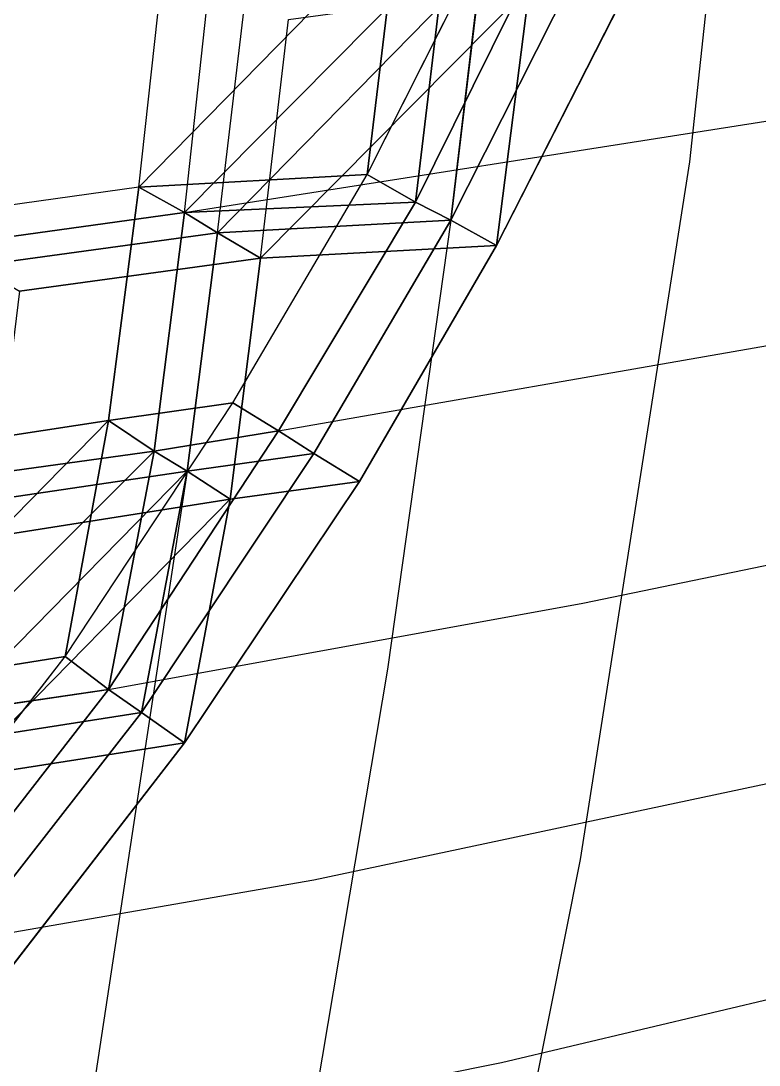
# Model space of a CAD drawing. Extents: x -24.1 to 24.1, y -24.4 to 24.4.
# Drawn here: x 14.755 to 17.665, y -12.32 to -8.205 of the extents above; entities that cross this region are included whole.
import ezdxf

# ---------------------------------------------------------------- set-up
doc = ezdxf.new("R2010")
doc.units = 0
doc.header["$MEASUREMENT"] = 0
for name, color, linetype in [('Bases - borderline', 7, 'CONTINUOUS'), ('Bases - borderline bottom', 7, 'CONTINUOUS'), ('Bases - borderline side1', 7, 'CONTINUOUS'), ('Bases - borderline side2', 7, 'CONTINUOUS'), ('Bases - borderline side3', 7, 'CONTINUOUS'), ('Bases - borderline side4', 7, 'CONTINUOUS'), ('Bases - borderline top', 7, 'CONTINUOUS'), ('Bases bottom', 7, 'CONTINUOUS'), ('Bases side1', 7, 'CONTINUOUS'), ('Bases side2', 7, 'CONTINUOUS'), ('Bases side3', 7, 'CONTINUOUS'), ('Bases top', 7, 'CONTINUOUS'), ('FEA1', 7, 'CONTINUOUS'), ('LowerTendons', 7, 'CONTINUOUS'), ('LowerTendons Crown', 7, 'CONTINUOUS'), ('TendonPoints1', 7, 'CONTINUOUS'), ('UpperTendons', 7, 'CONTINUOUS'), ('UpperTendons Crown', 7, 'CONTINUOUS')]:
    doc.layers.add(name, color=color, linetype=linetype)

msp = doc.modelspace()

# ---------------------------------------------------------------- linework, layer by layer
at = {"layer": 'Bases - borderline'}
for points in [[(16.12, -8.81, 58.9), (16.65, -7.76, 58.9), (16.24, -7.82, 59.11)], [(15.32, -7.95, 59.57), (16.24, -7.82, 59.11), (15.22, -8.86, 59.37)], [(16.12, -8.81, 58.9), (16.24, -7.82, 59.11), (15.22, -8.86, 59.37)], [(16.31, -8.92, 59.24), (16.84, -7.85, 59.24), (16.43, -7.92, 59.45)], [(16.31, -8.92, 59.24), (16.84, -7.85, 59.24), (16.43, -7.92, 59.45)], [(15.5, -8.04, 59.92), (16.43, -7.92, 59.45), (15.4, -8.96, 59.71)], [(15.5, -8.04, 59.92), (16.43, -7.92, 59.45), (15.4, -8.96, 59.71)], [(16.31, -8.92, 59.24), (16.43, -7.92, 59.45), (15.4, -8.96, 59.71)], [(16.31, -8.92, 59.24), (16.43, -7.92, 59.45), (15.4, -8.96, 59.71)], [(16.45, -8.99, 59.49), (16.99, -7.92, 59.5), (16.57, -7.98, 59.71)], [(16.45, -8.99, 59.49), (16.99, -7.92, 59.5), (16.57, -7.98, 59.71)], [(15.64, -8.11, 60.18), (16.57, -7.98, 59.71), (15.53, -9.04, 59.97)], [(15.64, -8.11, 60.18), (16.57, -7.98, 59.71), (15.53, -9.04, 59.97)], [(16.45, -8.99, 59.49), (16.57, -7.98, 59.71), (15.53, -9.04, 59.97)], [(16.45, -8.99, 59.49), (16.57, -7.98, 59.71), (15.53, -9.04, 59.97)], [(16.63, -9.09, 59.83), (17.18, -8.01, 59.83), (16.76, -8.07, 60.05)], [(15.81, -8.2, 60.52), (16.76, -8.07, 60.05), (15.7, -9.14, 60.31)], [(16.63, -9.09, 59.83), (16.76, -8.07, 60.05), (15.7, -9.14, 60.31)], [(14.93, -10.71, 58.9), (15.59, -9.71, 58.9), (15.1, -9.78, 59.14)], [(15.1, -9.78, 59.14), (14.18, -9.92, 59.55), (14.05, -10.85, 59.28)], [(14.05, -10.85, 59.28), (14.93, -10.71, 58.9), (15.1, -9.78, 59.14)], [(15.1, -10.84, 59.24), (15.77, -9.82, 59.24), (15.28, -9.9, 59.48)], [(15.1, -10.84, 59.24), (15.77, -9.82, 59.24), (15.28, -9.9, 59.48)], [(15.28, -9.9, 59.48), (14.34, -10.03, 59.89), (14.21, -10.97, 59.63)], [(15.28, -9.9, 59.48), (14.34, -10.03, 59.89), (14.21, -10.97, 59.63)], [(14.21, -10.97, 59.63), (15.1, -10.84, 59.24), (15.28, -9.9, 59.48)], [(14.21, -10.97, 59.63), (15.1, -10.84, 59.24), (15.28, -9.9, 59.48)], [(15.23, -10.93, 59.49), (15.91, -9.91, 59.5), (15.41, -9.98, 59.73)], [(15.23, -10.93, 59.49), (15.91, -9.91, 59.5), (15.41, -9.98, 59.73)], [(15.41, -9.98, 59.73), (14.46, -10.12, 60.15), (14.34, -11.07, 59.88)], [(15.41, -9.98, 59.73), (14.46, -10.12, 60.15), (14.34, -11.07, 59.88)], [(14.34, -11.07, 59.88), (15.23, -10.93, 59.49), (15.41, -9.98, 59.73)], [(14.34, -11.07, 59.88), (15.23, -10.93, 59.49), (15.41, -9.98, 59.73)], [(15.4, -11.05, 59.83), (16.09, -10.02, 59.83), (15.58, -10.09, 60.07)], [(15.58, -10.09, 60.07), (14.63, -10.24, 60.5), (14.5, -11.19, 60.23)], [(14.5, -11.19, 60.23), (15.4, -11.05, 59.83), (15.58, -10.09, 60.07)]]:
    msp.add_3dface(points, dxfattribs=at)
at = {"layer": 'Bases - borderline bottom'}
for points in [[(15.59, -9.71, 58.9), (16.12, -8.81, 58.9), (15.22, -8.86, 59.37), (15.1, -9.78, 59.14)], [(15.77, -9.82, 59.24), (16.31, -8.92, 59.24), (15.4, -8.96, 59.71), (15.28, -9.9, 59.48)], [(15.91, -9.91, 59.5), (16.45, -8.99, 59.49), (15.53, -9.04, 59.97), (15.41, -9.98, 59.73)], [(14.13, -11.74, 58.9), (14.93, -10.71, 58.9), (14.05, -10.85, 59.28), (13.75, -11.53, 59.17)], [(14.3, -11.87, 59.24), (15.1, -10.84, 59.24), (14.21, -10.97, 59.63), (13.91, -11.66, 59.51)], [(14.42, -11.97, 59.49), (15.23, -10.93, 59.49), (14.34, -11.07, 59.88), (14.03, -11.76, 59.77)]]:
    msp.add_3dface(points, dxfattribs=at)
at = {"layer": 'Bases - borderline side1'}
for points in [[(15.59, -9.71, 58.9), (16.12, -8.81, 58.9), (16.31, -8.92, 59.24), (15.77, -9.82, 59.24)], [(15.77, -9.82, 59.24), (16.31, -8.92, 59.24), (16.45, -8.99, 59.49), (15.91, -9.91, 59.5)], [(15.91, -9.91, 59.5), (16.45, -8.99, 59.49), (16.63, -9.09, 59.83), (16.09, -10.02, 59.83)], [(14.13, -11.74, 58.9), (14.93, -10.71, 58.9), (15.1, -10.84, 59.24), (14.3, -11.87, 59.24)], [(14.3, -11.87, 59.24), (15.1, -10.84, 59.24), (15.23, -10.93, 59.49), (14.42, -11.97, 59.49)], [(14.42, -11.97, 59.49), (15.23, -10.93, 59.49), (15.4, -11.05, 59.83), (14.58, -12.11, 59.83)]]:
    msp.add_3dface(points, dxfattribs=at)
at = {"layer": 'Bases - borderline side2'}
for points in [[(16.12, -8.81, 58.9), (15.22, -8.86, 59.37), (15.4, -8.96, 59.71), (16.31, -8.92, 59.24)], [(16.31, -8.92, 59.24), (15.4, -8.96, 59.71), (15.53, -9.04, 59.97), (16.45, -8.99, 59.49)], [(16.45, -8.99, 59.49), (15.53, -9.04, 59.97), (15.7, -9.14, 60.31), (16.63, -9.09, 59.83)], [(14.93, -10.71, 58.9), (14.05, -10.85, 59.28), (14.21, -10.97, 59.63), (15.1, -10.84, 59.24)], [(15.1, -10.84, 59.24), (14.21, -10.97, 59.63), (14.34, -11.07, 59.88), (15.23, -10.93, 59.49)], [(15.23, -10.93, 59.49), (14.34, -11.07, 59.88), (14.5, -11.19, 60.23), (15.4, -11.05, 59.83)]]:
    msp.add_3dface(points, dxfattribs=at)
at = {"layer": 'Bases - borderline side3'}
for points in [[(15.22, -8.86, 59.37), (15.1, -9.78, 59.14), (15.28, -9.9, 59.48), (15.4, -8.96, 59.71)], [(15.4, -8.96, 59.71), (15.28, -9.9, 59.48), (15.41, -9.98, 59.73), (15.53, -9.04, 59.97)], [(15.53, -9.04, 59.97), (15.41, -9.98, 59.73), (15.58, -10.09, 60.07), (15.7, -9.14, 60.31)]]:
    msp.add_3dface(points, dxfattribs=at)
at = {"layer": 'Bases - borderline side4'}
for points in [[(15.1, -9.78, 59.14), (15.59, -9.71, 58.9), (15.77, -9.82, 59.24), (15.28, -9.9, 59.48)], [(15.28, -9.9, 59.48), (15.77, -9.82, 59.24), (15.91, -9.91, 59.5), (15.41, -9.98, 59.73)], [(15.41, -9.98, 59.73), (15.91, -9.91, 59.5), (16.09, -10.02, 59.83), (15.58, -10.09, 60.07)]]:
    msp.add_3dface(points, dxfattribs=at)
at = {"layer": 'Bases - borderline top'}
for points in [[(15.77, -9.82, 59.24), (16.31, -8.92, 59.24), (15.4, -8.96, 59.71), (15.28, -9.9, 59.48)], [(15.91, -9.91, 59.5), (16.45, -8.99, 59.49), (15.53, -9.04, 59.97), (15.41, -9.98, 59.73)], [(16.09, -10.02, 59.83), (16.63, -9.09, 59.83), (15.7, -9.14, 60.31), (15.58, -10.09, 60.07)], [(14.3, -11.87, 59.24), (15.1, -10.84, 59.24), (14.21, -10.97, 59.63), (13.91, -11.66, 59.51)], [(14.42, -11.97, 59.49), (15.23, -10.93, 59.49), (14.34, -11.07, 59.88), (14.03, -11.76, 59.77)], [(14.58, -12.11, 59.83), (15.4, -11.05, 59.83), (14.5, -11.19, 60.23), (14.19, -11.89, 60.11)]]:
    msp.add_3dface(points, dxfattribs=at)
at = {"layer": 'Bases bottom'}
for points in [[(14.18, -9.92, 59.55), (15.1, -9.78, 59.14), (15.22, -8.86, 59.37), (14.29, -8.99, 59.79)], [(14.34, -10.03, 59.89), (15.28, -9.9, 59.48), (15.4, -8.96, 59.71), (14.46, -9.09, 60.14)], [(14.46, -10.12, 60.15), (15.41, -9.98, 59.73), (15.53, -9.04, 59.97), (14.58, -9.17, 60.4)]]:
    msp.add_3dface(points, dxfattribs=at)
at = {"layer": 'Bases side1'}
for points in [[(14.18, -9.92, 59.55), (15.1, -9.78, 59.14), (15.28, -9.9, 59.48), (14.34, -10.03, 59.89)], [(14.34, -10.03, 59.89), (15.28, -9.9, 59.48), (15.41, -9.98, 59.73), (14.46, -10.12, 60.15)], [(14.46, -10.12, 60.15), (15.41, -9.98, 59.73), (15.58, -10.09, 60.07), (14.63, -10.24, 60.5)]]:
    msp.add_3dface(points, dxfattribs=at)
at = {"layer": 'Bases side2'}
for points in [[(15.1, -9.78, 59.14), (15.22, -8.86, 59.37), (15.4, -8.96, 59.71), (15.28, -9.9, 59.48)], [(15.28, -9.9, 59.48), (15.4, -8.96, 59.71), (15.53, -9.04, 59.97), (15.41, -9.98, 59.73)], [(15.41, -9.98, 59.73), (15.53, -9.04, 59.97), (15.7, -9.14, 60.31), (15.58, -10.09, 60.07)]]:
    msp.add_3dface(points, dxfattribs=at)
at = {"layer": 'Bases side3'}
for points in [[(15.22, -8.86, 59.37), (14.29, -8.99, 59.79), (14.46, -9.09, 60.14), (15.4, -8.96, 59.71)], [(15.4, -8.96, 59.71), (14.46, -9.09, 60.14), (14.58, -9.17, 60.4), (15.53, -9.04, 59.97)], [(15.53, -9.04, 59.97), (14.58, -9.17, 60.4), (14.75, -9.27, 60.75), (15.7, -9.14, 60.31)]]:
    msp.add_3dface(points, dxfattribs=at)
at = {"layer": 'Bases top'}
for points in [[(14.34, -10.03, 59.89), (15.28, -9.9, 59.48), (15.4, -8.96, 59.71), (14.46, -9.09, 60.14)], [(14.46, -10.12, 60.15), (15.41, -9.98, 59.73), (15.53, -9.04, 59.97), (14.58, -9.17, 60.4)], [(14.63, -10.24, 60.5), (15.58, -10.09, 60.07), (15.7, -9.14, 60.31), (14.75, -9.27, 60.75)]]:
    msp.add_3dface(points, dxfattribs=at)
at = {"layer": 'FEA1'}
for p, q in [((16.12, -8.81, 58.9), (16.65, -7.76, 58.9)), ((16.63, -9.09, 59.83), (17.18, -8.01, 59.83)), ((15.59, -9.71, 58.9), (16.12, -8.81, 58.9)), ((16.09, -10.02, 59.83), (16.63, -9.09, 59.83)), ((14.93, -10.71, 58.9), (15.59, -9.71, 58.9)), ((15.4, -11.05, 59.83), (16.09, -10.02, 59.83)), ((14.13, -11.74, 58.9), (14.93, -10.71, 58.9)), ((14.58, -12.11, 59.83), (15.4, -11.05, 59.83))]:
    msp.add_line(p, q, dxfattribs=at)
for points in [[(16.12, -8.81, 58.9), (16.65, -7.76, 58.9), (16.84, -7.85, 59.24), (16.31, -8.92, 59.24)], [(16.31, -8.92, 59.24), (16.84, -7.85, 59.24), (16.99, -7.92, 59.5), (16.45, -8.99, 59.49)], [(16.45, -8.99, 59.49), (16.99, -7.92, 59.5), (17.18, -8.01, 59.83), (16.63, -9.09, 59.83)], [(15.59, -9.71, 58.9), (16.12, -8.81, 58.9), (16.31, -8.92, 59.24), (15.77, -9.82, 59.24)], [(15.77, -9.82, 59.24), (16.31, -8.92, 59.24), (16.45, -8.99, 59.49), (15.91, -9.91, 59.5)], [(15.91, -9.91, 59.5), (16.45, -8.99, 59.49), (16.63, -9.09, 59.83), (16.09, -10.02, 59.83)], [(14.93, -10.71, 58.9), (15.59, -9.71, 58.9), (15.77, -9.82, 59.24), (15.1, -10.84, 59.24)], [(15.1, -10.84, 59.24), (15.77, -9.82, 59.24), (15.91, -9.91, 59.5), (15.23, -10.93, 59.49)], [(15.23, -10.93, 59.49), (15.91, -9.91, 59.5), (16.09, -10.02, 59.83), (15.4, -11.05, 59.83)], [(14.13, -11.74, 58.9), (14.93, -10.71, 58.9), (15.1, -10.84, 59.24), (14.3, -11.87, 59.24)], [(14.3, -11.87, 59.24), (15.1, -10.84, 59.24), (15.23, -10.93, 59.49), (14.42, -11.97, 59.49)], [(14.42, -11.97, 59.49), (15.23, -10.93, 59.49), (15.4, -11.05, 59.83), (14.58, -12.11, 59.83)]]:
    msp.add_3dface(points, dxfattribs=at)
at = {"layer": 'LowerTendons'}
for p, q in [((15.4, -8.96, 59.71), (18.14, -8.53, 58.27)), ((15.77, -9.82, 59.24), (18.01, -9.43, 58.07)), ((15.28, -9.9, 59.48), (15.77, -9.82, 59.24)), ((14.34, -10.03, 59.89), (15.28, -9.9, 59.48)), ((15.1, -10.84, 59.24), (16.97, -10.5, 58.33)), ((14.21, -10.97, 59.63), (15.1, -10.84, 59.24)), ((14.3, -11.87, 59.24), (15.91, -11.59, 58.52))]:
    msp.add_line(p, q, dxfattribs=at)
at = {"layer": 'LowerTendons Crown'}
for p, q in [((16.97, -10.5, 58.33), (18.75, -10.13, 57.34)), ((15.91, -11.59, 58.52), (18.59, -11.02, 57.11)), ((16.65, -12.31, 57.79), (18.42, -11.89, 56.85)), ((14.84, -12.67, 58.63), (16.65, -12.31, 57.79))]:
    msp.add_line(p, q, dxfattribs=at)
at = {"layer": 'TendonPoints1'}
for p, q in [((17.39, -8.76, 59.03), (16.96, -11.51, 58.32)), ((16.97, -10.5, 58.33), (18.75, -10.13, 57.34)), ((16.2, -10.76, 59.04), (15.89, -12.6, 58.47)), ((15.91, -11.59, 58.52), (18.59, -11.02, 57.11)), ((16.96, -11.51, 58.32), (16.42, -14.21, 57.4)), ((16.65, -12.31, 57.79), (18.42, -11.89, 56.85)), ((14.84, -12.67, 58.63), (16.65, -12.31, 57.79))]:
    msp.add_line(p, q, dxfattribs=at)
at = {"layer": 'UpperTendons'}
for p, q in [((17.66, -6.29, 59.49), (17.39, -8.76, 59.03)), ((16.57, -7.98, 59.71), (16.45, -8.99, 59.49)), ((16.45, -8.99, 59.49), (16.2, -10.76, 59.04)), ((15.53, -9.04, 59.97), (15.41, -9.98, 59.73)), ((15.41, -9.98, 59.73), (15.05, -12.35, 59.03))]:
    msp.add_line(p, q, dxfattribs=at)
at = {"layer": 'UpperTendons Crown'}
for p, q in [((17.39, -8.76, 59.03), (16.96, -11.51, 58.32)), ((16.2, -10.76, 59.04), (15.89, -12.6, 58.47)), ((16.96, -11.51, 58.32), (16.42, -14.21, 57.4))]:
    msp.add_line(p, q, dxfattribs=at)

doc.saveas('drawing.dxf')
